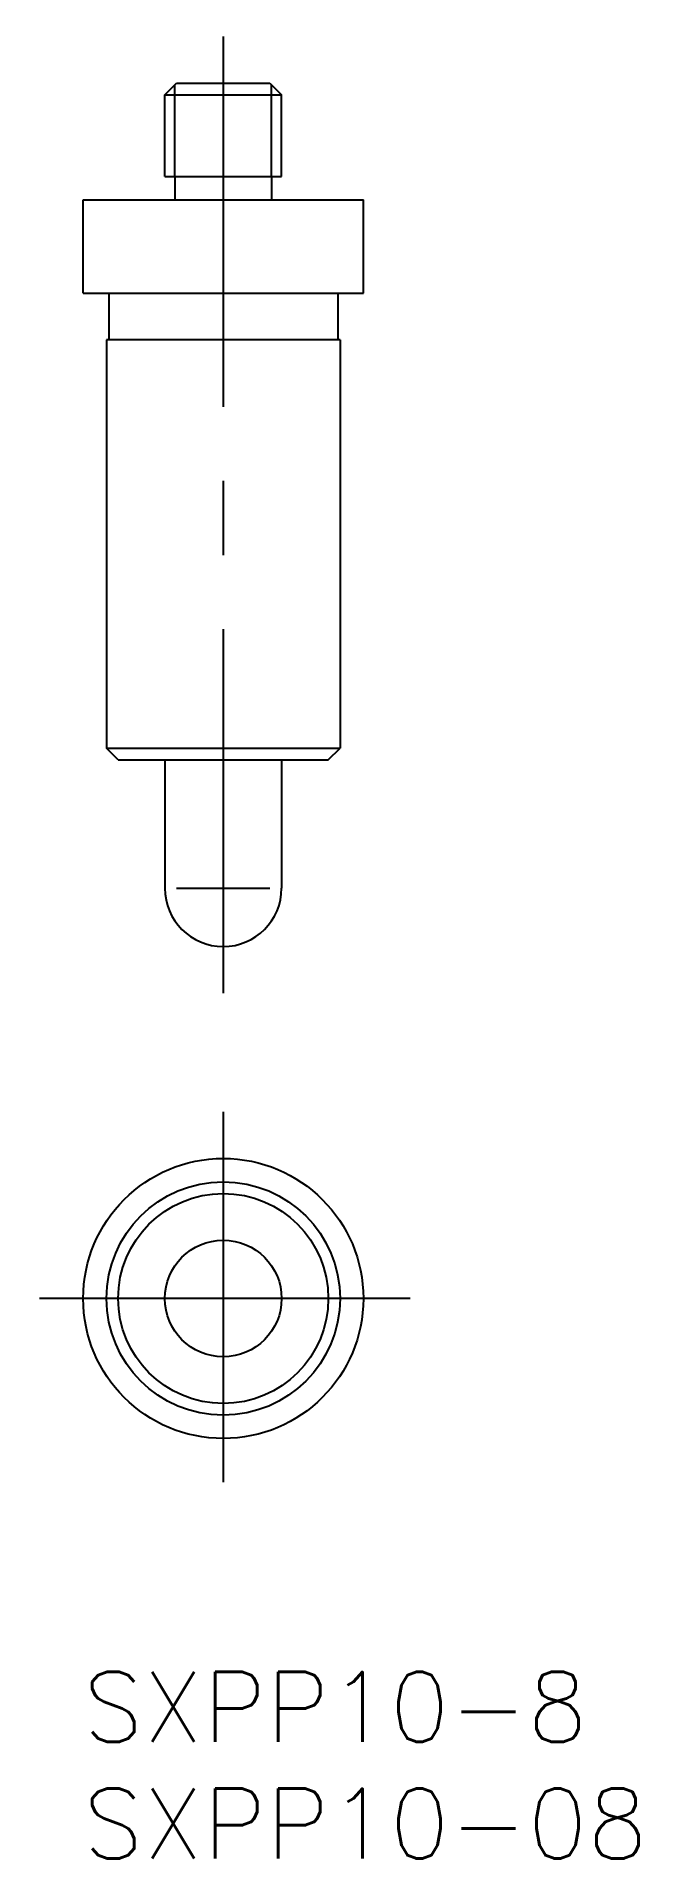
# Model space of a CAD drawing. Extents: x -2 to 23.8, y -8 to 70.1.
import ezdxf

# ---------------------------------------------------------------- set-up
doc = ezdxf.new("R2010")
doc.units = 0
doc.header["$LTSCALE"] = 0.5
doc.linetypes.add('CENTER', pattern=[50.8, 31.75, -6.35, 6.35, -6.35])
for name, color, linetype in [('MSM_CENTER', 1, 'CENTER'), ('MSM_CONTINUOUS', 7, 'CONTINUOUS'), ('MSM_NARROW', 5, 'CONTINUOUS'), ('MSM_PART_NUMBER', 7, 'CONTINUOUS')]:
    doc.layers.add(name, color=color, linetype=linetype)
doc.styles.get("Standard").update_dxf_attribs({"font": 'txt.shx', "height": 3, "bigfont": 'bigfont.shx'})

# ---------------------------------------------------------------- blocks, each defined once
blk = doc.blocks.new('*U2')
at = {"layer": 'MSM_PART_NUMBER'}
blk.add_text('SXPP10-8', height=3, dxfattribs=at).set_placement((0, -3))
blk = doc.blocks.new('*U3')
at = {"layer": 'MSM_PART_NUMBER'}
blk.add_text('SXPP10-08', height=3, dxfattribs=at).set_placement((0, -8))

msp = doc.modelspace()

# ---------------------------------------------------------------- linework, layer by layer
at = {"layer": 'MSM_CENTER'}
for p, q in [((6, 70.082), (6, 29.082)), ((6, 24), (6, 8)), ((14, 16), (-2, 16))]:
    msp.add_line(p, q, dxfattribs=at)
at = {"layer": 'MSM_CONTINUOUS'}
for p, q in [((3.5, 67.582), (4, 68.082)), ((4, 68.082), (8, 68.082)), ((8, 68.082), (8.5, 67.582)), ((3.5, 64.082), (3.5, 67.582)), ((3.5, 67.582), (8.5, 67.582)), ((8.5, 64.082), (8.5, 67.582)), ((3.5, 64.082), (8.5, 64.082)), ((3.933, 64.082), (3.933, 63.082)), ((8.067, 64.082), (8.067, 63.082)), ((0, 59.082), (0, 63.082)), ((0, 63.082), (12, 63.082)), ((12, 59.082), (12, 63.082)), ((0, 59.082), (12, 59.082)), ((1.1, 59.082), (1.1, 57.082)), ((10.9, 59.082), (10.9, 57.082)), ((1, 57.082), (1, 39.582)), ((11, 57.082), (1, 57.082)), ((11, 57.082), (11, 39.582)), ((1.5, 39.082), (1, 39.582)), ((1, 39.582), (11, 39.582)), ((1.5, 39.082), (10.5, 39.082)), ((3.5, 39.082), (3.5, 33.582)), ((8.5, 39.082), (8.5, 33.582)), ((10.5, 39.082), (11, 39.582))]:
    msp.add_line(p, q, dxfattribs=at)
for radius in [6, 5, 4.5, 2.5]:
    msp.add_circle((6, 16), radius, dxfattribs=at)
msp.add_arc((6, 33.582), 2.5, 180, 0, dxfattribs=at)
at = {"layer": 'MSM_NARROW'}
for p, q in [((3.933, 64.082), (3.933, 68.015)), ((8.067, 64.082), (8.067, 68.015)), ((4, 33.582), (8, 33.582))]:
    msp.add_line(p, q, dxfattribs=at)

# ---------------------------------------------------------------- block references
at = {"layer": 'MSM_CONTINUOUS'}
for name in ['*U2', '*U3']:
    msp.add_blockref(name, (0, 0), dxfattribs=at)

doc.saveas('drawing.dxf')
